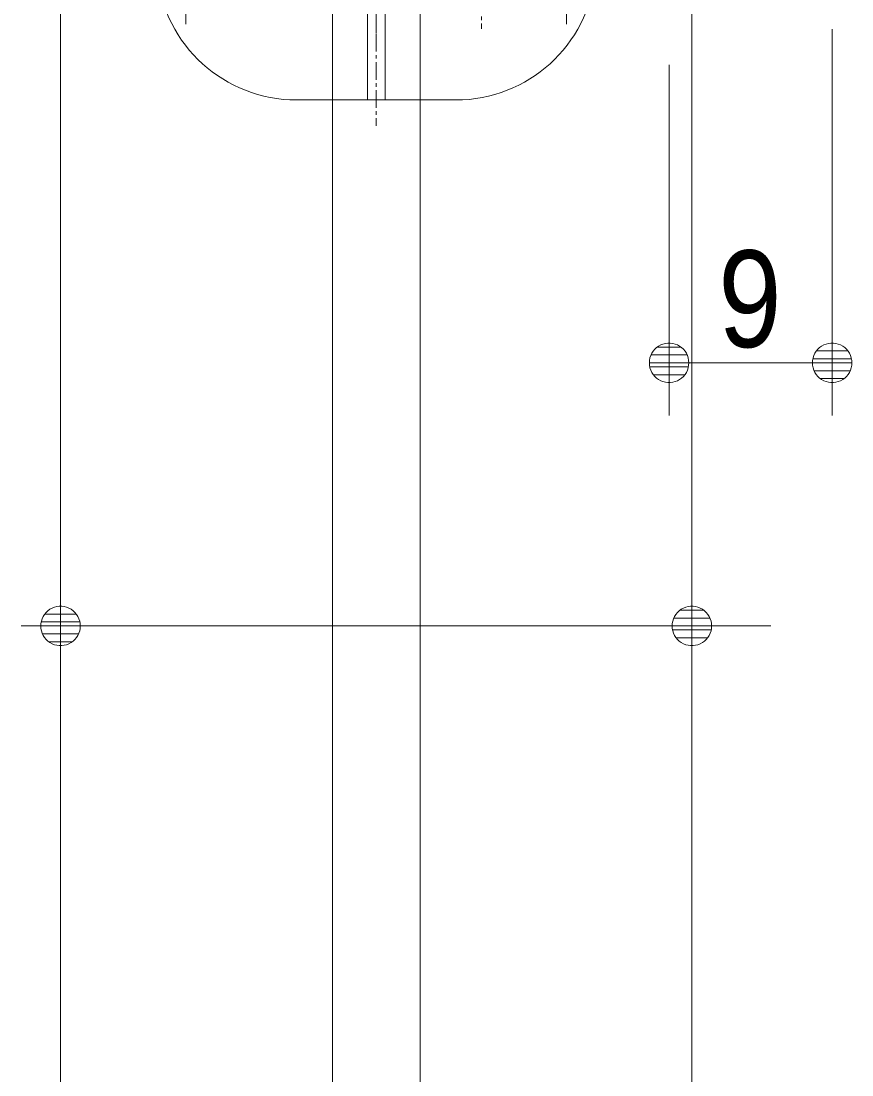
# Model space of a CAD drawing. Units: millimetres, scale not verified. Extents: x -4547 to 4547, y -2284 to 2284.
# Drawn here: x -2140.9 to -1904, y -454.9 to -154.5 of the extents above; entities that cross this region are included whole.
import ezdxf
from ezdxf.enums import TextEntityAlignment as Align

# ---------------------------------------------------------------- set-up
doc = ezdxf.new("R2010")
doc.units = ezdxf.units.MM
doc.header["$LTSCALE"] = 20
doc.linetypes.add('CHAIN1', pattern=[8, 5, -1, 1, -1])
doc.linetypes.add('DOUBLE_CHAIN1', pattern=[8.8, 5, -1, 0.6, -0.6, 0.6, -1])
for name, color, linetype, lineweight in [('0-0_3一般', 7, 'Continuous', 9), ('0-1_2寸法-2', 7, 'Continuous', 9), ('0-2_0', 7, 'Continuous', 9), ('0-4_2寸法-1', 7, 'Continuous', 9)]:
    doc.layers.add(name, color=color, linetype=linetype, lineweight=lineweight)
doc.styles.add('ＭＳ Ｐゴシック', font='')
doc.styles.get('ＭＳ Ｐゴシック').set_extended_font_data('MS PGothic')

# ---------------------------------------------------------------- blocks, each defined once
blk = doc.blocks.new('グループ-69')
at = {"layer": '0-0_3一般'}
for points in [[(-12180, -31220), (-15780, -31220), (-15780, 2260), (-12180, 2260)], [(-14230, -2140), (-13730, -2140), (-13730, -27280), (-14230, -27280)]]:
    blk.add_lwpolyline(points, close=True, dxfattribs=at)
blk = doc.blocks.new('グループ-71')
at = {"layer": '0-0_3一般', "linetype": 'CHAIN1'}
for p, q in [((-13980, 4515.6), (-13980, -3688.4)), ((-13380, -2145), (-13380, -3135))]:
    blk.add_line(p, q, dxfattribs=at)
at = {"layer": '0-0_3一般'}
for p, q in [((-14030, -3040), (-14030, -3540)), ((-13930, -3040), (-13930, -3540)), ((-14434, -3540), (-14030, -3540)), ((-14015.4, -3540), (-14030, -3540)), ((-13944.6, -3540), (-14015.4, -3540)), ((-13930, -3540), (-13944.6, -3540)), ((-13930, -3540), (-13526, -3540))]:
    blk.add_line(p, q, dxfattribs=at)
for centre, start, end in [((-14434, -2740), 185.73917, 270), ((-13526, -2740), 270, 354.28941)]:
    blk.add_arc(centre, 800, start, end, dxfattribs=at)
blk = doc.blocks.new('グループ-74')
at = {"layer": '0-0_3一般'}
for p, q in [((-15630, 2260), (-15480, 2260)), ((-15450, 2230), (-15450, 1491.4)), ((-12510, 1491.4), (-12510, 2230)), ((-12480, 2260), (-12330, 2260)), ((-15680, 2210), (-15680, -3010)), ((-12280, -3010), (-12280, 2210)), ((-15100, 2060), (-14010, 2060)), ((-13980, 2030), (-14010, 2060)), ((-13980, 2030), (-13950, 2060)), ((-13950, 2060), (-12860, 2060)), ((-15125, 2035), (-15125, 1563.7)), ((-12835, 2035), (-12835, 1563.7)), ((-14925, 1830), (-14925, 1533)), ((-14895, 1860), (-14480, 1860)), ((-14480, 1860), (-14480, 1835)), ((-14455, 1810), (-13510, 1810)), ((-13480, 1860), (-13480, 1840)), ((-13480, 1860), (-13065, 1860)), ((-13035, 1830), (-13035, 1533)), ((-15450, 928.6), (-15450, -390)), ((-12510, -390), (-12510, 928.6)), ((-15420, -420), (-14479.7, -420)), ((-14449.7, -420), (-14479.7, -420)), ((-14479.7, -420), (-14449.7, -420)), ((-14449.7, -420), (-12540, -420)), ((-15420, -540), (-12540, -540)), ((-15450, -570), (-15450, -2515.5)), ((-12510, -2515.5), (-12510, -570)), ((-14475, -1740), (-13485, -1740)), ((-14525, -2690), (-14525, -1790)), ((-13435, -2690), (-13435, -1790)), ((-14355, -1860), (-13605, -1860)), ((-14405, -2990), (-14405, -1910)), ((-13555, -1910), (-13555, -2990)), ((-14683.3, -2740), (-14575, -2740)), ((-13385, -2740), (-13276.7, -2740)), ((-13435, -2770), (-13435, -2770)), ((-14405, -2990), (-14400, -2990)), ((-13555, -2990), (-13560, -2990)), ((-14400, -3040), (-15650, -3040)), ((-14380, -3010), (-14380, -3020)), ((-13580, -3010), (-13580, -3020)), ((-13580, -3040), (-13579.8, -3040)), ((-13560, -3040), (-12310, -3040))]:
    blk.add_line(p, q, dxfattribs=at)
at = {"layer": '0-0_3一般', "linetype": 'CHAIN1'}
for p, q in [((-13980, 2030), (-13980, 2242.6)), ((-13980, -3160.7), (-13980, 2030)), ((-15065, 1578.5), (-15065, 841.5)), ((-12895, 1578.5), (-12895, 841.5)), ((-15065, 1367.5), (-15065, -2540)), ((-12895, -2540), (-12895, 1367.5)), ((-14696.5, 1210), (-15433.5, 1210)), ((-12526.5, 1210), (-13263.5, 1210)), ((-15065, -2371.5), (-15065, -3108.5)), ((-12895, -2371.5), (-12895, -3108.5)), ((-14696.5, -2740), (-15433.5, -2740)), ((-12526.5, -2740), (-13263.5, -2740))]:
    blk.add_line(p, q, dxfattribs=at)
at = {"layer": '0-0_3一般', "linetype": 'DOUBLE_CHAIN1'}
for p, q in [((-12614.9, 1411.4), (-12538.8, 1411.4)), ((-12633.9, 1008.6), (-12522.3, 1008.6)), ((-15680, -3010), (-15680, -3040)), ((-15650, -3040), (-15680, -3040)), ((-12310, -3040), (-12280, -3040)), ((-12280, -3010), (-12280, -3040))]:
    blk.add_line(p, q, dxfattribs=at)
at = {"layer": '0-0_3一般'}
for centre, radius, start, end in [((-15630, 2210), 50, 90, 180), ((-15480, 2230), 30, 0, 90), ((-12480, 2230), 30, 90, 180), ((-12330, 2210), 50, 0, 90), ((-15100, 2035), 25, 90, 180), ((-12860, 2035), 25, 0, 90), ((-14895, 1830), 30, 90, 180), ((-14455, 1835), 25, 180, 270), ((-13510, 1840), 30, 270, 0), ((-13065, 1830), 30, 0, 90), ((-15155, 1563.7), 30, 284.27495, 0), ((-12805, 1563.7), 30, 180, 255.72505), ((-15065, 1210), 335, 104.27495, 137.19933), ((-14895, 1533), 30, 180, 242.24101), ((-15065, 1210), 335, 3.28389, 62.24101), ((-12895, 1210), 335, 117.75899, 176.71611), ((-13065, 1533), 30, 297.75899, 0), ((-12895, 1210), 335, 42.80067, 75.72505), ((-15370, 1491.4), 80, 180, 317.73474), ((-12590, 1491.4), 80, 222.26526, 0), ((-15065, 1210), 175, 3.28389, 180), ((-12895, 1210), 175, 0, 176.71611), ((-15065, 1210), 175, 180, 266.71611), ((-14810.4, 1224.6), 80, 183.28389, 255), ((-14810.4, 1224.6), 80, 255, 3.28389), ((-13149.6, 1224.6), 80, 176.71611, 285), ((-13149.6, 1224.6), 80, 285, 356.71611), ((-12895, 1210), 175, 273.28389, 0), ((-15079.6, 955.4), 80, 15, 86.71611), ((-12880.4, 955.4), 80, 93.28389, 165), ((-15370, 928.6), 80, 42.26526, 180), ((-15065, 1210), 335, 222.80067, 266.71611), ((-15079.6, 955.4), 80, 266.71611, 15), ((-12880.4, 955.4), 80, 165, 273.28389), ((-12895, 1210), 335, 273.28389, 317.19933), ((-12590, 928.6), 80, 0, 137.73474), ((-15420, -390), 30, 180, 270), ((-12540, -390), 30, 270, 0), ((-15420, -570), 30, 90, 180), ((-12540, -570), 30, 0, 90), ((-14475, -1790), 50, 90, 180), ((-13485, -1790), 50, 0, 90), ((-14355, -1910), 50, 90, 180), ((-13605, -1910), 50, 0, 90), ((-15390, -2515.5), 60, 180, 325.74111), ((-15065, -2740), 335, 138.28389, 145.29747), ((-15255.3, -2570.3), 80, 30, 138.28389), ((-14874.7, -2570.3), 80, 41.71611, 150), ((-15065, -2740), 335, 39.79182, 41.71611), ((-15065, -2740), 335, 39.79182, 41.71611), ((-12895, -2740), 335, 138.28389, 172.53791), ((-13085.3, -2570.3), 80, 30, 138.28389), ((-12704.7, -2570.3), 80, 41.71611, 150), ((-12895, -2740), 335, 39.79182, 41.71611), ((-12895, -2740), 335, 39.79182, 41.71611), ((-12570, -2515.5), 60, 214.25889, 0), ((-15255.3, -2570.3), 80, 318.28389, 30), ((-14874.7, -2570.3), 80, 150, 221.71611), ((-15065, -2740), 335, 7.46209, 39.79182), ((-13085.3, -2570.3), 80, 318.28389, 30), ((-12704.7, -2570.3), 80, 150, 221.71611), ((-12895, -2740), 335, 34.70253, 39.79182), ((-15065, -2740), 175, 138.28389, 0), ((-15065, -2740), 175, 0, 41.71611), ((-12895, -2740), 175, 138.28389, 0), ((-12895, -2740), 175, 0, 41.71611), ((-14683.3, -2690), 50, 187.46209, 270), ((-14575, -2690), 50, 270, 0), ((-13385, -2690), 50, 180, 270), ((-13276.7, -2690), 50, 270, 352.53791), ((-14400, -3010), 20, 0, 90), ((-13560, -3010), 20, 90, 180), ((-15650, -3010), 30, 180, 270), ((-14400, -3020), 20, 270, 0), ((-13560, -3020), 20, 180, 270), ((-12310, -3010), 30, 270, 0)]:
    blk.add_arc(centre, radius, start, end, dxfattribs=at)
blk = doc.blocks.new('グループ-76')
at = {"layer": '0-0_3一般'}
for name in ['グループ-69', 'グループ-71', 'グループ-74']:
    blk.add_blockref(name, (0, 0), dxfattribs=at)
blk = doc.blocks.new('_Dot')
at = {"layer": '0-2_0'}
for p, q in [((7.99, 6), (-7.99, 6)), ((-10, 0), (-20, 0)), ((9.78, 2), (-9.78, 2)), ((9.16, -3.98), (-9.16, -3.98)), ((6, -7.98), (-6, -7.98))]:
    blk.add_line(p, q, dxfattribs=at)
for points in [[(10, 0), (9.92, 1.25), (9.69, 2.49), (9.3, 3.68), (8.76, 4.82), (8.09, 5.88), (7.29, 6.85), (6.37, 7.71), (5.36, 8.44), (4.26, 9.05), (3.09, 9.51), (1.87, 9.82), (0.63, 9.98), (-0.63, 9.98), (-1.87, 9.82), (-3.09, 9.51), (-4.26, 9.05), (-5.36, 8.44), (-6.37, 7.71), (-7.29, 6.85), (-8.09, 5.88), (-8.76, 4.82), (-9.3, 3.68), (-9.69, 2.49), (-9.92, 1.25), (-10, 0), (0, 0)], [(-10, 0), (-9.92, -1.25), (-9.69, -2.49), (-9.3, -3.68), (-8.76, -4.82), (-8.09, -5.88), (-7.29, -6.85), (-6.37, -7.71), (-5.36, -8.44), (-4.26, -9.05), (-3.09, -9.51), (-1.87, -9.82), (-0.63, -9.98), (0.63, -9.98), (1.87, -9.82), (3.09, -9.51), (4.26, -9.05), (5.36, -8.44), (6.37, -7.71), (7.29, -6.85), (8.09, -5.88), (8.76, -4.82), (9.3, -3.68), (9.69, -2.49), (9.92, -1.25), (10, 0), (0, 0)]]:
    blk.add_lwpolyline(points, close=True, dxfattribs=at)

msp = doc.modelspace()

# ---------------------------------------------------------------- linework, layer by layer
at = {"layer": '0-1_2寸法-2'}
for p, q in [((-2129.62, -166.93), (-2129.62, -341.93)), ((-1949.63, -166.93), (-1949.63, -341.93)), ((-2129.62, -326.93), (-1949.63, -326.93)), ((-1938.37, -326.93), (-1927.11, -326.93))]:
    msp.add_line(p, q, dxfattribs=at)
at = {"layer": '0-4_2寸法-1'}
for p, q in [((-1909.63, -156.86), (-1909.63, -266.93)), ((-1956.13, -167), (-1956.13, -266.93)), ((-1920.88, -251.93), (-1944.87, -251.93))]:
    msp.add_line(p, q, dxfattribs=at)

# ---------------------------------------------------------------- block references
at = {"layer": '0-0_3一般', "xscale": 0.05, "yscale": 0.05}
msp.add_blockref('グループ-76', (-1340.62, 0), dxfattribs=at)
at = {"layer": '0-1_2寸法-2', "xscale": 0.5627563, "yscale": 0.5627563}
msp.add_blockref('_Dot', (-2129.62, -326.93), dxfattribs=at)
at = {"layer": '0-1_2寸法-2', "xscale": 0.5627563, "yscale": 0.5627563, "rotation": 180}
msp.add_blockref('_Dot', (-1949.63, -326.93), dxfattribs=at)
at = {"layer": '0-4_2寸法-1', "xscale": 0.5627563, "yscale": 0.5627563, "rotation": 180}
msp.add_blockref('_Dot', (-1956.13, -251.93), dxfattribs=at)
at = {"layer": '0-4_2寸法-1', "xscale": 0.5627563, "yscale": 0.5627563}
msp.add_blockref('_Dot', (-1909.63, -251.93), dxfattribs=at)

# ---------------------------------------------------------------- texts
at = {"layer": '0-4_2寸法-1', "style": 'ＭＳ Ｐゴシック', "width": 0.9}
msp.add_text('9', height=27.57, dxfattribs=at).set_placement((-1942.1, -255.73), align=Align.BOTTOM_LEFT)

doc.saveas('drawing.dxf')
